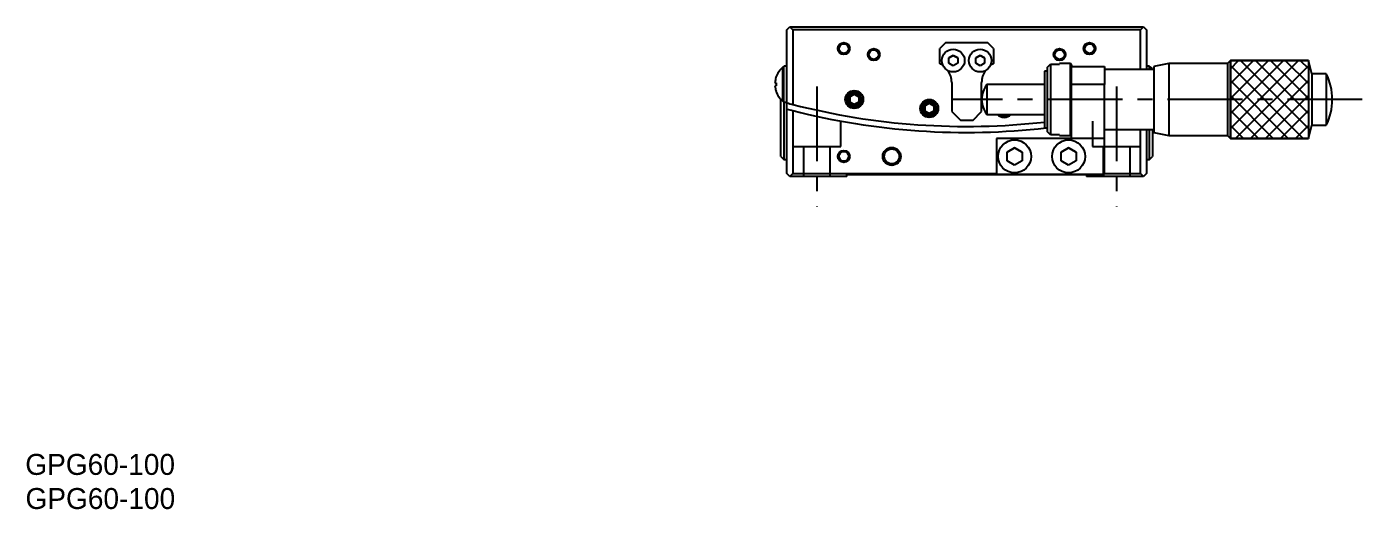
# Model space of a CAD drawing. Extents: x -19 to 366, y -14 to 260.
# Drawn here: x -19.3 to 203.5, y -14.1 to 66.5 of the extents above; entities that cross this region are included whole.
import ezdxf

# ---------------------------------------------------------------- set-up
doc = ezdxf.new("R2010")
doc.units = 0
doc.header["$LTSCALE"] = 10
doc.linetypes.add('CENTER', pattern=[2, 1.25, -0.25, 0.25, -0.25])
doc.linetypes.add('DASHED', pattern=[3.5, 2, -1.5])
doc.layers.get('0').update_dxf_attribs({"linetype": 'CONTINUOUS'})
doc.layers.add('CENTER', color=1, linetype='CENTER')
doc.styles.get("Standard").update_dxf_attribs({"font": 'FGP教科書体NT-M'})

msp = doc.modelspace()

# ---------------------------------------------------------------- linework, layer by layer
at = {"color": 7, "linetype": 'CONTINUOUS'}
for p, q in [((107.490839, 66), (107.990839, 66.5)), ((107.490839, 53.778911), (107.490839, 66)), ((107.990839, 66.5), (108.490839, 66)), ((107.990839, 66.5), (166.990839, 66.5)), ((108.490839, 66), (108.490839, 53.517159)), ((166.490839, 66), (108.490839, 66)), ((166.490839, 66), (166.990839, 66.5)), ((166.490839, 59.35), (166.490839, 66)), ((166.990839, 66.5), (167.490839, 66)), ((167.490839, 66), (167.490839, 59.35)), ((133.990839, 63.85), (132.990839, 62.85)), ((132.990839, 60.342278), (132.990839, 62.85)), ((133.990839, 63.85), (140.990839, 63.85)), ((141.990839, 62.85), (140.990839, 63.85)), ((141.990839, 62.85), (141.990839, 60.342278)), ((134.490839, 61.283013), (135.240839, 61.716025)), ((135.240839, 61.716025), (134.490839, 61.283013)), ((134.490839, 60.416987), (134.490839, 61.283013)), ((135.240839, 59.983975), (134.490839, 60.416987)), ((135.240839, 61.716025), (135.990839, 61.283013)), ((135.990839, 61.283013), (135.240839, 61.716025)), ((135.990839, 60.416987), (135.240839, 59.983975)), ((135.990839, 61.283013), (135.990839, 60.416987)), ((138.990839, 61.283013), (139.740839, 61.716025)), ((139.740839, 61.716025), (138.990839, 61.283013)), ((138.990839, 60.416987), (138.990839, 61.283013)), ((139.740839, 59.983975), (138.990839, 60.416987)), ((139.740839, 61.716025), (140.490839, 61.283013)), ((140.490839, 61.283013), (139.740839, 61.716025)), ((140.490839, 60.416987), (139.740839, 59.983975)), ((140.490839, 61.283013), (140.490839, 60.416987)), ((150.990839, 59.758327), (151.490839, 60.26608)), ((151.490839, 60.26608), (151.490839, 48.43392)), ((151.490839, 60.26608), (152.990839, 60.26608)), ((152.990839, 60.26608), (152.990839, 60.35)), ((154.790839, 60.35), (152.990839, 60.35)), ((154.790839, 48.35), (154.790839, 60.35)), ((154.990839, 60.15), (154.790839, 60.35)), ((171.240838, 60.349996), (168.740839, 59.849997)), ((171.240838, 60.349996), (171.240838, 48.350004)), ((180.990843, 60.349996), (171.240838, 60.349996)), ((181.490845, 60.849999), (180.990843, 60.349996)), ((180.990843, 60.349996), (180.990843, 48.350004)), ((181.490845, 60.849999), (181.490845, 47.850001)), ((194.490846, 60.849999), (181.490845, 60.849999)), ((181.490845, 60.849999), (194.490846, 60.849999)), ((181.490845, 47.850001), (181.490845, 60.849999)), ((194.490846, 60.849999), (194.490846, 47.850001)), ((195.080334, 58.65), (194.490846, 60.849999)), ((194.490846, 60.849999), (194.490846, 47.850001)), ((105.6771, 58.049154), (105.685396, 58.045108)), ((106.831284, 54.04), (106.831284, 59.74)), ((106.990839, 59.74), (106.831284, 59.74)), ((106.990839, 53.89), (106.990839, 59.89)), ((107.490839, 59.89), (106.990839, 59.89)), ((106.990839, 54.04), (106.990839, 59.74)), ((150.490839, 59.1), (150.490839, 49.6)), ((150.990839, 59.1), (150.490839, 59.1)), ((150.990839, 48.941673), (150.990839, 59.758327)), ((154.990839, 60.15), (154.990839, 59.85)), ((154.990839, 56.85), (154.990839, 59.85)), ((154.990839, 59.85), (160.490839, 59.85)), ((160.490839, 59.85), (160.490839, 56.85)), ((168.740839, 59.35), (160.490839, 59.35)), ((167.990839, 59.89), (167.490839, 59.89)), ((167.990839, 59.35), (167.990839, 59.89)), ((168.150394, 59.74), (167.990839, 59.74)), ((168.150394, 59.35), (168.150394, 59.74)), ((168.740839, 59.849997), (168.740839, 48.850003)), ((195.080334, 58.65), (195.080334, 50.05)), ((197.490845, 58.65), (195.080334, 58.65)), ((197.490845, 58.65), (197.490845, 50.05)), ((105.509154, 57.15), (105.685396, 57.15)), ((105.685396, 56.63), (105.509154, 56.63)), ((105.685396, 55.734892), (105.6771, 55.730846)), ((105.685396, 57.15), (105.685396, 56.63)), ((134.990839, 57.18), (134.990839, 52.35)), ((139.990839, 52.35), (139.990839, 57.18)), ((140.868348, 56.849996), (140.868348, 51.850004)), ((150.490839, 56.849996), (140.868348, 56.849996)), ((154.990839, 47.85), (154.990839, 56.85)), ((160.490839, 56.85), (154.990839, 56.85)), ((160.490839, 47.85), (160.490839, 56.85)), ((106.490839, 44.85), (106.490839, 54.360178)), ((106.831284, 54.04), (106.990839, 54.04)), ((106.990839, 53.890003), (106.990839, 44.35)), ((106.990839, 53.89), (107.490839, 53.89)), ((107.490839, 52.744322), (107.490839, 53.778911)), ((117.990839, 54.783013), (118.740839, 55.216025)), ((118.740839, 55.216025), (117.990839, 54.783013)), ((117.990839, 53.916987), (117.990839, 54.783013)), ((117.990839, 54.783013), (117.990839, 53.916987)), ((118.740839, 53.483975), (117.990839, 53.916987)), ((118.740839, 55.216025), (119.490839, 54.783013)), ((119.490839, 53.916987), (118.740839, 53.483975)), ((119.490839, 54.783013), (119.490839, 53.916987)), ((130.490839, 53.283013), (131.240839, 53.716025)), ((131.240839, 53.716025), (130.490839, 53.283013)), ((131.240839, 53.716025), (131.990839, 53.283013)), ((107.490839, 42), (107.490839, 52.744322)), ((108.490839, 52.484948), (108.490839, 42)), ((130.490839, 52.416987), (130.490839, 53.283013)), ((130.490839, 53.283013), (130.490839, 52.416987)), ((131.240839, 51.983975), (130.490839, 52.416987)), ((131.990839, 52.416987), (131.240839, 51.983975)), ((131.990839, 53.283013), (131.990839, 52.416987)), ((134.990839, 52.35), (136.490839, 50.85)), ((138.490839, 50.85), (139.990839, 52.35)), ((140.868348, 51.850004), (150.490839, 51.850004)), ((136.115407, 49.883735), (136.113211, 49.897153)), ((136.245726, 49.894883), (136.245402, 49.879993)), ((138.490839, 50.85), (136.490839, 50.85)), ((136.844113, 49.863662), (136.844609, 49.885511)), ((136.941404, 49.883855), (136.945161, 49.860771)), ((137.552784, 49.855584), (137.549739, 49.874187)), ((137.659649, 49.872393), (137.659342, 49.85819)), ((150.490839, 49.6), (150.990839, 49.6)), ((160.490839, 49.35), (168.740839, 49.35)), ((166.490839, 42), (166.490839, 49.35)), ((167.490839, 49.35), (167.490839, 42)), ((167.990839, 44.35), (167.990839, 49.35)), ((168.490839, 49.35), (168.490839, 44.85)), ((194.490846, 47.850001), (195.080334, 50.05)), ((195.080334, 50.05), (197.490845, 50.05)), ((142.490839, 47.85), (142.490839, 41.85)), ((154.990839, 47.85), (142.490839, 47.85)), ((151.490839, 48.43392), (150.990839, 48.941673)), ((152.990839, 48.43392), (151.490839, 48.43392)), ((152.990839, 48.35), (152.990839, 48.43392)), ((152.990839, 48.35), (154.790839, 48.35)), ((154.790839, 48.35), (154.990839, 48.55)), ((160.490839, 47.85), (154.990839, 47.85)), ((160.490839, 41.85), (160.490839, 47.85)), ((168.740839, 48.850003), (171.240838, 48.350004)), ((171.240838, 48.350004), (180.990843, 48.350004)), ((180.990843, 48.350004), (181.490845, 47.850001)), ((181.490845, 47.850001), (194.490846, 47.850001)), ((194.490846, 47.850001), (181.490845, 47.850001)), ((106.490839, 44.85), (106.990839, 44.35)), ((144.240839, 45.571688), (145.490839, 46.293376)), ((145.490839, 46.293376), (144.240839, 45.571688)), ((144.240839, 44.128312), (144.240839, 45.571688)), ((145.490839, 46.293376), (146.740839, 45.571688)), ((146.740839, 45.571688), (145.490839, 46.293376)), ((146.740839, 45.571688), (146.740839, 44.128312)), ((153.240839, 45.571688), (154.490839, 46.293376)), ((154.490839, 46.293376), (153.240839, 45.571688)), ((153.240839, 44.128312), (153.240839, 45.571688)), ((154.490839, 46.293376), (155.740839, 45.571688)), ((155.740839, 45.571688), (154.490839, 46.293376)), ((155.740839, 45.571688), (155.740839, 44.128312)), ((167.990839, 44.35), (168.490839, 44.85)), ((106.990839, 44.35), (107.490839, 44.35)), ((145.490839, 43.406624), (144.240839, 44.128312)), ((146.740839, 44.128312), (145.490839, 43.406624)), ((154.490839, 43.406624), (153.240839, 44.128312)), ((155.740839, 44.128312), (154.490839, 43.406624)), ((167.490839, 44.35), (167.990839, 44.35)), ((107.990839, 41.5), (107.490839, 42)), ((108.490839, 42), (107.990839, 41.5)), ((117.490839, 41.5), (107.990839, 41.5)), ((108.490839, 42), (142.490839, 42)), ((117.490839, 41.8), (157.490839, 41.8)), ((117.490839, 41.5), (117.490839, 41.8)), ((160.490839, 41.85), (142.490839, 41.85)), ((157.490839, 41.8), (157.490839, 41.5)), ((166.990839, 41.5), (157.490839, 41.5)), ((160.490839, 42), (166.490839, 42)), ((166.990839, 41.5), (166.490839, 42)), ((167.490839, 42), (166.990839, 41.5))]:
    msp.add_line(p, q, dxfattribs=at)
at = {"color": 3, "linetype": 'CONTINUOUS'}
for p, q in [((181.490845, 59.490845), (182.849999, 60.849999)), ((181.490845, 56.990845), (185.349999, 60.849999)), ((181.490845, 54.490845), (187.849999, 60.849999)), ((181.490845, 51.990845), (190.349999, 60.849999)), ((181.490845, 49.490845), (192.849999, 60.849999)), ((183.150001, 60.849999), (194.490846, 49.509154)), ((185.650001, 60.849999), (194.490846, 52.009154)), ((188.150001, 60.849999), (194.490846, 54.509154)), ((190.650001, 60.849999), (194.490846, 57.009154)), ((193.150001, 60.849999), (194.490846, 59.509154)), ((181.490845, 60.009155), (193.649999, 47.850001)), ((182.350001, 47.850001), (194.490846, 59.990846)), ((181.490845, 57.509155), (191.149999, 47.850001)), ((184.850001, 47.850001), (194.490846, 57.490846)), ((181.490845, 55.009155), (188.649999, 47.850001)), ((187.350001, 47.850001), (194.490846, 54.990846)), ((181.490845, 52.509155), (186.149999, 47.850001)), ((189.850001, 47.850001), (194.490846, 52.490846)), ((181.490845, 50.009155), (183.649999, 47.850001)), ((192.350001, 47.850001), (194.490846, 49.990846))]:
    msp.add_line(p, q, dxfattribs=at)
at = {"color": 3, "linetype": 'DASHED'}
for p, q in [((116.490839, 46.5), (116.490839, 50.741978)), ((158.490839, 50.741826), (158.490839, 46.5)), ((108.490839, 46.5), (116.490839, 46.5)), ((110.240839, 46.5), (110.240839, 41.5)), ((114.740839, 41.5), (114.740839, 46.5)), ((158.490839, 46.5), (166.490839, 46.5)), ((160.240839, 46.5), (160.240839, 41.5)), ((164.740839, 41.5), (164.740839, 46.5))]:
    msp.add_line(p, q, dxfattribs=at)
at = {"color": 3, "linetype": 'CONTINUOUS'}
for centre, radius in [((116.990839, 62.85), 1), ((121.990839, 61.85), 1), ((152.990839, 61.85), 1), ((157.990839, 62.85), 1), ((118.740839, 54.35), 1.5), ((131.240839, 52.85), 1.5), ((116.990839, 44.85), 1), ((124.990839, 44.85), 1.5)]:
    msp.add_circle(centre, radius, dxfattribs=at)
at = {"color": 7, "linetype": 'CONTINUOUS'}
for centre, radius in [((116.990839, 62.85), 0.8), ((121.990839, 61.85), 0.8), ((135.240839, 60.85), 1.9), ((139.740839, 60.85), 1.9), ((152.990839, 61.85), 0.8), ((157.990839, 62.85), 0.8), ((118.740839, 54.35), 1.25), ((118.740839, 54.35), 1), ((131.240839, 52.85), 1.25), ((131.240839, 52.85), 1), ((145.490839, 44.85), 2.75), ((154.490839, 44.85), 2.75), ((116.990839, 44.85), 0.8), ((124.990839, 44.85), 1.25)]:
    msp.add_circle(centre, radius, dxfattribs=at)
for centre, radius, start, end in [((131.490839, 57.18), 3.5, 54.381029, 64.623066), ((143.490839, 57.18), 3.5, 115.376934, 125.618971), ((109.190839, 56.89), 3.690854, 161.761995, 175.960487), ((109.190839, 56.89), 3.7, 129.621835, 161.74269), ((131.490839, 57.18), 3.5, 0, 34.38353), ((143.490839, 57.18), 3.5, 145.61647, 180), ((165.790839, 56.89), 3.7, 41.671959, 50.378165), ((188.745844, 54.349998), 9.745001, 333.816215, 26.183798), ((109.190839, 56.89), 3.690854, 184.039513, 198.238005), ((109.190839, 56.89), 3.7, 198.25731, 230.378165), ((143.990843, 54.349997), 3.999997, 141.317795, 180), ((137.490839, 166.35), 116.5, 255.077591, 255.585971), ((137.490839, 166.35), 116.5, 255.585971, 276.406864), ((143.990843, 54.349997), 3.999997, 180, 218.682173), ((137.490839, 166.35), 117.5, 255.207503, 255.711264), ((137.490839, 166.35), 117.5, 255.711264, 276.4771), ((143.740839, 52.85), 1.25, 233.129797, 306.870203)]:
    msp.add_arc(centre, radius, start, end, dxfattribs=at)
at = {"color": 3, "linetype": 'CONTINUOUS'}
msp.add_arc((143.740839, 52.85), 1.5, 221.81011, 318.18989, dxfattribs=at)
at = {"layer": 'CENTER', "color": 1, "linetype": 'CENTER'}
for p, q in [((112.490839, 56.540375), (112.490839, 36.5)), ((162.490839, 56.540375), (162.490839, 36.5)), ((203.490846, 54.35), (134.990839, 54.35))]:
    msp.add_line(p, q, dxfattribs=at)

# ---------------------------------------------------------------- texts
at = {"color": 7}
for p in [(-19.561631, -8.323265), (-19.531247, -14.017813)]:
    msp.add_text('GPG60-100', height=3.5, dxfattribs=at).set_placement(p)

doc.saveas('drawing.dxf')
